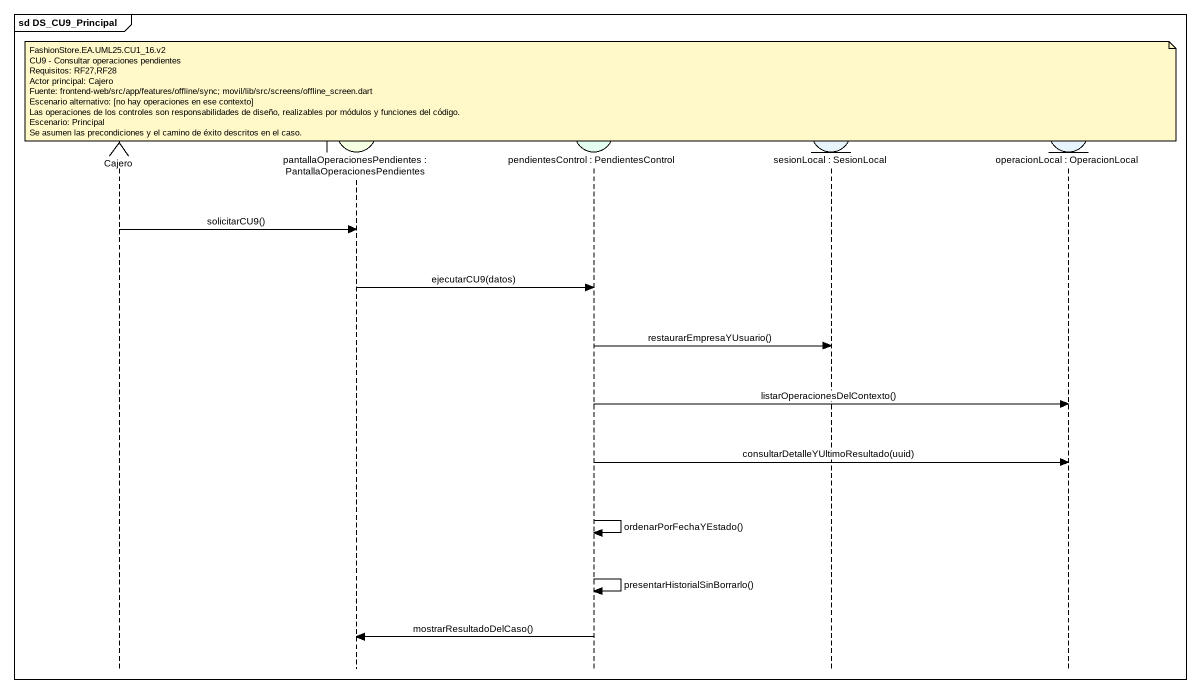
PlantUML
@startuml
mainframe sd DS_CU9_Principal
hide footbox
actor Cajero
boundary "pantallaOperacionesPendientes : PantallaOperacionesPendientes" as pantallaOperacionesPendiente #F5FFE1
control "pendientesControl : PendientesControl" as pendientesControl #E4FFF0
entity "sesionLocal : SesionLocal" as sesionLocal #E8F4FB
entity "operacionLocal : OperacionLocal" as operacionLocal #E8F4FB

note over pendientesControl
  FashionStore.EA.UML25.CU1_16.v2
  CU9 - Consultar operaciones pendientes
  Requisitos: RF27,RF28
  Actor principal: Cajero
  Fuente: frontend-web/src/app/features/offline/sync; movil/lib/src/screens/offline_screen.dart
  Escenario alternativo: [no hay operaciones en ese contexto]
  Las operaciones de los controles son responsabilidades de diseño, realizables por módulos y funciones del código.
  Escenario: Principal
  Se asumen las precondiciones y el camino de éxito descritos en el caso.
end note
Cajero -> pantallaOperacionesPendiente : solicitarCU9()
pantallaOperacionesPendiente -> pendientesControl : ejecutarCU9(datos)
pendientesControl -> sesionLocal : restaurarEmpresaYUsuario()
pendientesControl -> operacionLocal : listarOperacionesDelContexto()
pendientesControl -> operacionLocal : consultarDetalleYUltimoResultado(uuid)
pendientesControl -> pendientesControl : ordenarPorFechaYEstado()
pendientesControl -> pendientesControl : presentarHistorialSinBorrarlo()
pendientesControl -> pantallaOperacionesPendiente : mostrarResultadoDelCaso()
@enduml
